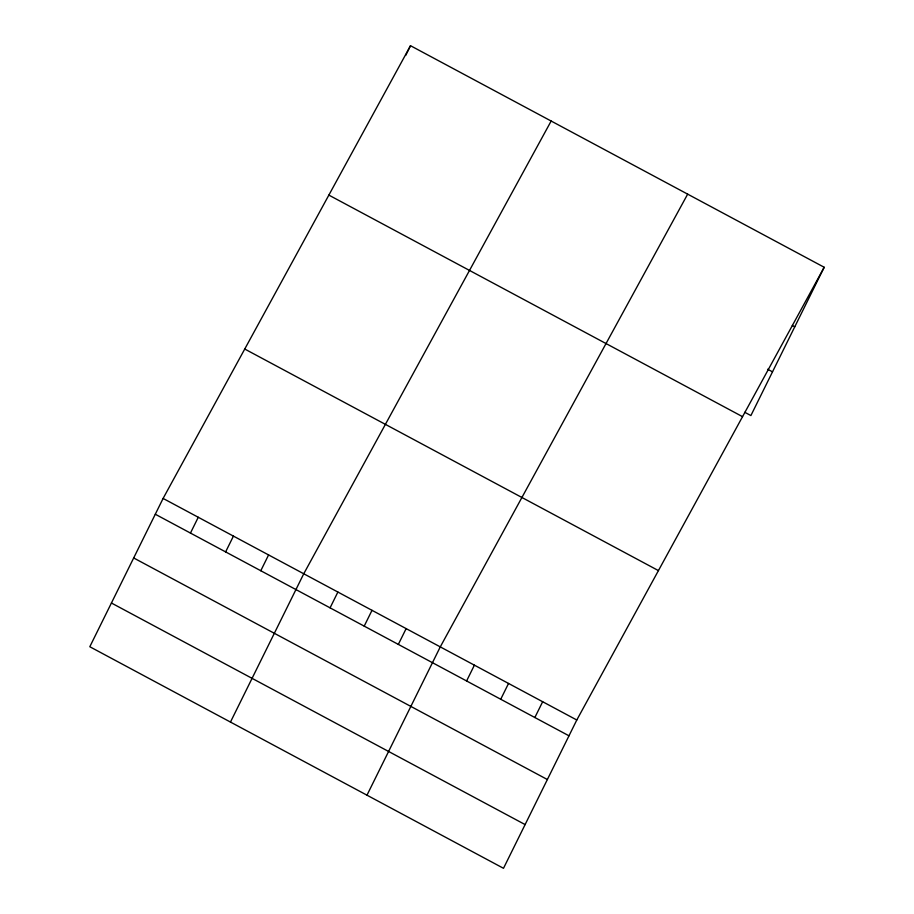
<?xml version="1.0" encoding="UTF-8"?>
<svg xmlns="http://www.w3.org/2000/svg" width="914" height="914" viewBox="0 0 914 914"><rect width="100%" height="100%" fill="white"/><g stroke="black" fill="none" stroke-linecap="round" stroke-linejoin="round"><path stroke-width="1.37" d="M163.103 498.438L89.812 646.735L503.5 868.3L576.791 720.004L824.188 267.265L410.5 45.7L163.103 498.438L576.791 720.004M405.702 55.423L410.5 45.7M190.455 533.068L198.269 517.267M225.621 551.907L233.436 536.107M260.787 570.736L268.59 554.935M230.465 722.071L303.756 573.764L551.153 121.036M330.08 607.844L337.883 592.044M364.206 626.124L372.021 610.324M398.333 644.404L406.147 628.604M366.982 795.18L440.274 646.884L687.671 194.145M466.597 680.964L474.4 665.164M500.723 699.244L508.538 683.444M534.85 717.524L542.665 701.724M824.188 267.265L750.897 415.562L744.796 412.305M792.335 325.487L794.769 326.789M767.634 369.233L772.501 371.838M328.857 195.105L742.545 416.67M244.746 349.034L658.434 570.599M155.3 514.239L568.976 735.804M133.684 557.963L547.372 779.528M111.417 603.011L525.104 824.577"/></g></svg>
